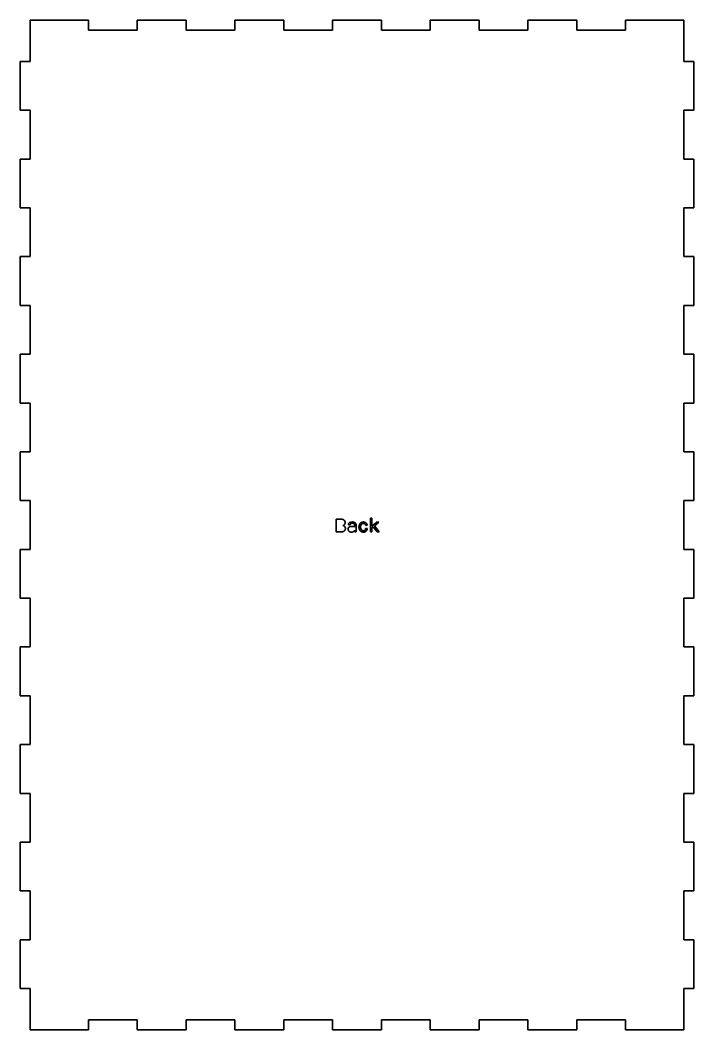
# Model space of a CAD drawing. Header units: millimetres. Extents: x 240 to 1446, y 94 to 1500.
# Drawn here: x 643 to 1043, y 94 to 694 of the extents above; entities that cross this region are included whole.
import ezdxf

# ---------------------------------------------------------------- set-up
doc = ezdxf.new("R2010")
doc.units = ezdxf.units.MM
doc.header["$LTSCALE"] = 0.75
doc.layers.add('Visible', color=7, linetype='Continuous', lineweight=35)

msp = doc.modelspace()

# ---------------------------------------------------------------- linework, layer by layer
at = {"layer": 'Visible'}
for p, q in [((649.329855, 693.668852), (649.329855, 669.168852)), ((683.829855, 693.668852), (649.329855, 693.668852)), ((683.829855, 687.668852), (683.829855, 693.668852)), ((712.829855, 693.668852), (712.829855, 687.668852)), ((741.829855, 693.668852), (712.829855, 693.668852)), ((741.829855, 687.668852), (741.829855, 693.668852)), ((770.829855, 693.668852), (770.829855, 687.668852)), ((799.829855, 693.668852), (770.829855, 693.668852)), ((799.829855, 687.668852), (799.829855, 693.668852)), ((828.829855, 693.668852), (828.829855, 687.668852)), ((857.829855, 693.668852), (828.829855, 693.668852)), ((857.829855, 687.668852), (857.829855, 693.668852)), ((886.829855, 693.668852), (886.829855, 687.668852)), ((915.829855, 693.668852), (886.829855, 693.668852)), ((915.829855, 687.668852), (915.829855, 693.668852)), ((944.829855, 693.668852), (944.829855, 687.668852)), ((973.829855, 693.668852), (944.829855, 693.668852)), ((973.829855, 687.668852), (973.829855, 693.668852)), ((1002.829855, 693.668852), (1002.829855, 687.668852)), ((1037.329855, 693.668852), (1002.829855, 693.668852)), ((1037.329855, 669.168852), (1037.329855, 693.668852)), ((712.829855, 687.668852), (683.829855, 687.668852)), ((770.829855, 687.668852), (741.829855, 687.668852)), ((828.829855, 687.668852), (799.829855, 687.668852)), ((886.829855, 687.668852), (857.829855, 687.668852)), ((944.829855, 687.668852), (915.829855, 687.668852)), ((1002.829855, 687.668852), (973.829855, 687.668852)), ((643.329855, 669.168852), (643.329855, 640.168852)), ((649.329855, 669.168852), (643.329855, 669.168852)), ((1043.329855, 669.168852), (1037.329855, 669.168852)), ((1043.329855, 640.168852), (1043.329855, 669.168852)), ((643.329855, 640.168852), (649.329855, 640.168852)), ((649.329855, 640.168852), (649.329855, 611.168852)), ((1037.329855, 640.168852), (1043.329855, 640.168852)), ((1037.329855, 611.168852), (1037.329855, 640.168852)), ((643.329855, 611.168852), (643.329855, 582.168852)), ((649.329855, 611.168852), (643.329855, 611.168852)), ((1043.329855, 611.168852), (1037.329855, 611.168852)), ((1043.329855, 582.168852), (1043.329855, 611.168852)), ((643.329855, 582.168852), (649.329855, 582.168852)), ((649.329855, 582.168852), (649.329855, 553.168852)), ((1037.329855, 582.168852), (1043.329855, 582.168852)), ((1037.329855, 553.168852), (1037.329855, 582.168852)), ((643.329855, 553.168852), (643.329855, 524.168852)), ((649.329855, 553.168852), (643.329855, 553.168852)), ((1043.329855, 553.168852), (1037.329855, 553.168852)), ((1043.329855, 524.168852), (1043.329855, 553.168852)), ((643.329855, 524.168852), (649.329855, 524.168852)), ((649.329855, 524.168852), (649.329855, 495.168852)), ((1037.329855, 524.168852), (1043.329855, 524.168852)), ((1037.329855, 495.168852), (1037.329855, 524.168852)), ((643.329855, 495.168852), (643.329855, 466.168852)), ((649.329855, 495.168852), (643.329855, 495.168852)), ((1043.329855, 495.168852), (1037.329855, 495.168852)), ((1043.329855, 466.168852), (1043.329855, 495.168852)), ((643.329855, 466.168852), (649.329855, 466.168852)), ((649.329855, 466.168852), (649.329855, 437.168852)), ((1037.329855, 466.168852), (1043.329855, 466.168852)), ((1037.329855, 437.168852), (1037.329855, 466.168852)), ((643.329855, 437.168852), (643.329855, 408.168852)), ((649.329855, 437.168852), (643.329855, 437.168852)), ((1043.329855, 437.168852), (1037.329855, 437.168852)), ((1043.329855, 408.168852), (1043.329855, 437.168852)), ((643.329855, 408.168852), (649.329855, 408.168852)), ((649.329855, 408.168852), (649.329855, 379.168852)), ((1037.329855, 408.168852), (1043.329855, 408.168852)), ((1037.329855, 379.168852), (1037.329855, 408.168852)), ((831.032855, 397.112852), (833.852855, 397.112852)), ((831.032855, 389.576852), (831.032855, 397.112852)), ((833.852855, 397.112852), (834.015855, 397.109852)), ((834.015855, 397.109852), (834.172855, 397.101852)), ((834.172855, 397.101852), (834.323855, 397.087852)), ((834.323855, 397.087852), (834.469855, 397.068852)), ((834.469855, 397.068852), (834.609855, 397.044852)), ((834.609855, 397.044852), (834.744855, 397.014852)), ((834.744855, 397.014852), (834.873855, 396.978852)), ((834.873855, 396.978852), (834.996855, 396.937852)), ((834.996855, 396.937852), (835.114855, 396.891852)), ((835.114855, 396.891852), (835.226855, 396.839852)), ((835.226855, 396.839852), (835.332855, 396.783852)), ((835.332855, 396.783852), (835.433855, 396.723852)), ((835.433855, 396.723852), (835.529855, 396.660852)), ((835.529855, 396.660852), (835.619855, 396.593852)), ((835.619855, 396.593852), (835.703855, 396.522852)), ((835.703855, 396.522852), (835.782855, 396.449852)), ((835.782855, 396.449852), (835.855855, 396.372852)), ((835.855855, 396.372852), (835.923855, 396.291852)), ((835.923855, 396.291852), (835.985855, 396.207852)), ((835.985855, 396.207852), (836.042855, 396.119852)), ((836.042855, 396.119852), (836.093855, 396.029852)), ((836.093855, 396.029852), (836.139855, 395.937852)), ((851.288855, 397.760852), (852.224855, 397.760852)), ((851.288855, 389.576852), (851.288855, 397.760852)), ((852.224855, 397.760852), (852.224855, 392.985246)), ((835.023855, 393.406852), (834.884855, 393.368852)), ((834.884855, 393.368852), (834.975855, 393.352852)), ((834.975855, 393.352852), (835.064855, 393.332852)), ((835.155855, 393.450852), (835.023855, 393.406852)), ((835.064855, 393.332852), (835.151855, 393.308852)), ((835.151855, 393.308852), (835.236855, 393.281852)), ((835.280855, 393.500852), (835.155855, 393.450852)), ((835.236855, 393.281852), (835.318855, 393.250852)), ((835.398855, 393.556852), (835.280855, 393.500852)), ((835.318855, 393.250852), (835.398855, 393.216852)), ((835.509855, 393.618852), (835.398855, 393.556852)), ((835.398855, 393.216852), (835.476855, 393.178852)), ((835.476855, 393.178852), (835.552855, 393.136852)), ((835.612855, 393.686852), (835.509855, 393.618852)), ((835.614855, 390.002852), (835.536855, 389.954852)), ((835.552855, 393.136852), (835.626855, 393.090852)), ((835.709855, 393.760852), (835.612855, 393.686852)), ((835.688855, 390.052852), (835.614855, 390.002852)), ((835.626855, 393.090852), (835.697855, 393.041852)), ((835.758855, 390.105852), (835.688855, 390.052852)), ((835.697855, 393.041852), (835.766855, 392.989852)), ((835.798855, 393.840852), (835.709855, 393.760852)), ((835.824855, 390.160852), (835.758855, 390.105852)), ((835.766855, 392.989852), (835.831855, 392.934852)), ((835.880855, 393.927852), (835.798855, 393.840852)), ((835.886855, 390.218852), (835.824855, 390.160852)), ((835.831855, 392.934852), (835.894855, 392.878852)), ((835.955855, 394.019852), (835.880855, 393.927852)), ((835.944855, 390.278852), (835.886855, 390.218852)), ((835.894855, 392.878852), (835.953855, 392.819852)), ((835.999855, 390.338852), (835.944855, 390.278852)), ((835.953855, 392.819852), (836.010855, 392.757852)), ((836.023855, 394.116852), (835.955855, 394.019852)), ((836.051855, 390.401852), (835.999855, 390.338852)), ((836.010855, 392.757852), (836.063855, 392.694852)), ((836.084855, 394.217852), (836.023855, 394.116852)), ((836.099855, 390.465852), (836.051855, 390.401852)), ((836.063855, 392.694852), (836.113855, 392.628852)), ((836.137855, 394.321852), (836.084855, 394.217852)), ((836.143855, 390.530852), (836.099855, 390.465852)), ((836.113855, 392.628852), (836.161855, 392.560852)), ((836.183855, 394.428852), (836.137855, 394.321852)), ((836.139855, 395.937852), (836.180855, 395.844852)), ((836.184855, 390.597852), (836.143855, 390.530852)), ((836.161855, 392.560852), (836.205855, 392.490852)), ((836.180855, 395.844852), (836.215855, 395.748852)), ((836.223855, 394.539852), (836.183855, 394.428852)), ((836.222855, 390.665852), (836.184855, 390.597852)), ((836.205855, 392.490852), (836.246855, 392.417852)), ((836.215855, 395.748852), (836.244855, 395.652852)), ((836.257855, 390.734852), (836.222855, 390.665852)), ((836.255855, 394.653852), (836.223855, 394.539852)), ((836.244855, 395.652852), (836.269855, 395.553852)), ((836.246855, 392.417852), (836.284855, 392.343852)), ((836.280855, 394.771852), (836.255855, 394.653852)), ((836.287855, 390.806852), (836.257855, 390.734852)), ((836.269855, 395.553852), (836.288855, 395.454852)), ((836.298855, 394.892852), (836.280855, 394.771852)), ((836.284855, 392.343852), (836.317855, 392.267852)), ((836.315855, 390.878852), (836.287855, 390.806852)), ((836.288855, 395.454852), (836.301855, 395.352852)), ((836.308855, 395.016852), (836.298855, 394.892852)), ((836.301855, 395.352852), (836.309855, 395.249852)), ((836.312855, 395.144852), (836.308855, 395.016852)), ((836.309855, 395.249852), (836.312855, 395.144852)), ((836.340855, 390.951852), (836.315855, 390.878852)), ((836.317855, 392.267852), (836.347855, 392.191852)), ((836.361855, 391.025852), (836.340855, 390.951852)), ((836.347855, 392.191852), (836.373855, 392.114852)), ((836.381855, 391.099852), (836.361855, 391.025852)), ((836.373855, 392.114852), (836.395855, 392.035852)), ((836.398855, 391.174852), (836.381855, 391.099852)), ((836.395855, 392.035852), (836.412855, 391.956852)), ((836.412855, 391.248852), (836.398855, 391.174852)), ((836.412855, 391.956852), (836.426855, 391.875852)), ((836.423855, 391.324852), (836.412855, 391.248852)), ((836.432855, 391.399852), (836.423855, 391.324852)), ((836.426855, 391.875852), (836.436855, 391.794852)), ((836.439855, 391.475852), (836.432855, 391.399852)), ((836.436855, 391.794852), (836.442855, 391.711852)), ((836.443855, 391.551852), (836.439855, 391.475852)), ((836.442855, 391.711852), (836.444855, 391.628852)), ((836.444855, 391.628852), (836.443855, 391.551852)), ((837.998855, 391.184852), (838.001855, 391.298852)), ((838.000855, 391.096852), (837.998855, 391.184852)), ((838.007855, 391.008852), (838.000855, 391.096852)), ((838.001855, 391.298852), (838.010855, 391.408852)), ((838.019855, 390.921852), (838.007855, 391.008852)), ((838.010855, 391.408852), (838.024855, 391.514852)), ((838.034855, 390.836852), (838.019855, 390.921852)), ((838.024855, 391.514852), (838.045855, 391.615852)), ((838.055855, 390.750852), (838.034855, 390.836852)), ((838.045855, 391.615852), (838.071855, 391.712852)), ((838.080855, 390.666852), (838.055855, 390.750852)), ((838.071855, 391.712852), (838.103855, 391.805852)), ((838.110855, 390.583852), (838.080855, 390.666852)), ((838.103855, 391.805852), (838.141855, 391.893852)), ((838.144855, 390.500852), (838.110855, 390.583852)), ((838.141855, 391.893852), (838.184855, 391.977852)), ((838.183855, 390.419852), (838.144855, 390.500852)), ((838.226855, 390.338852), (838.183855, 390.419852)), ((838.184855, 391.977852), (838.234855, 392.057852)), ((838.226855, 393.728852), (838.229855, 393.850852)), ((839.270855, 393.728852), (838.226855, 393.728852)), ((838.274855, 390.259852), (838.226855, 390.338852)), ((838.229855, 393.850852), (838.238855, 393.968852)), ((838.234855, 392.057852), (838.289855, 392.132852)), ((838.238855, 393.968852), (838.254855, 394.081852)), ((838.254855, 394.081852), (838.275855, 394.188852)), ((838.327855, 390.183852), (838.274855, 390.259852)), ((838.275855, 394.188852), (838.302855, 394.291852)), ((838.289855, 392.132852), (838.349855, 392.203852)), ((838.302855, 394.291852), (838.336855, 394.389852)), ((838.384855, 390.110852), (838.327855, 390.183852)), ((838.336855, 394.389852), (838.376855, 394.483852)), ((838.349855, 392.203852), (838.414855, 392.271852)), ((838.376855, 394.483852), (838.422855, 394.571852)), ((838.446855, 390.040852), (838.384855, 390.110852)), ((838.414855, 392.271852), (838.483855, 392.334852)), ((838.422855, 394.571852), (838.474855, 394.654852)), ((838.512855, 389.973852), (838.446855, 390.040852)), ((838.474855, 394.654852), (838.532855, 394.733852)), ((838.483855, 392.334852), (838.556855, 392.394852)), ((838.532855, 394.733852), (838.596855, 394.807852)), ((838.556855, 392.394852), (838.633855, 392.449852)), ((838.596855, 394.807852), (838.664855, 394.877852)), ((838.633855, 392.449852), (838.715855, 392.501852)), ((838.664855, 394.877852), (838.736855, 394.943852)), ((838.715855, 392.501852), (838.801855, 392.549852)), ((838.736855, 394.943852), (838.814855, 395.004852)), ((838.801855, 392.549852), (838.891855, 392.593852)), ((838.814855, 395.004852), (838.896855, 395.062852)), ((838.891855, 392.593852), (838.985855, 392.633852)), ((838.896855, 395.062852), (838.982855, 395.115852)), ((838.982855, 395.115852), (839.074855, 395.163852)), ((838.985855, 392.633852), (839.084855, 392.669852)), ((839.074855, 395.163852), (839.169855, 395.208852)), ((839.084855, 392.669852), (839.186855, 392.701852)), ((839.169855, 395.208852), (839.270855, 395.249852)), ((839.186855, 392.701852), (839.291855, 392.731852)), ((839.270855, 395.249852), (839.375855, 395.285852)), ((839.272855, 393.798852), (839.270855, 393.728852)), ((839.277855, 393.864852), (839.272855, 393.798852)), ((839.286855, 393.929852), (839.277855, 393.864852)), ((839.298855, 393.991852), (839.286855, 393.929852)), ((839.291855, 392.731852), (839.398855, 392.756852)), ((839.314855, 394.050852), (839.298855, 393.991852)), ((839.334855, 394.106852), (839.314855, 394.050852)), ((839.357855, 394.160852), (839.334855, 394.106852)), ((839.383855, 394.212852), (839.357855, 394.160852)), ((839.375855, 395.285852), (839.484855, 395.317852)), ((839.413855, 394.261852), (839.383855, 394.212852)), ((839.398855, 392.756852), (839.507855, 392.778852)), ((839.447855, 394.307852), (839.413855, 394.261852)), ((839.484855, 394.351852), (839.447855, 394.307852)), ((839.484855, 395.317852), (839.596855, 395.347852)), ((839.523855, 394.392852), (839.484855, 394.351852)), ((839.507855, 392.778852), (839.619855, 392.797852)), ((839.565855, 394.431852), (839.523855, 394.392852)), ((839.609855, 394.468852), (839.565855, 394.431852)), ((839.596855, 395.347852), (839.711855, 395.372852)), ((839.656855, 394.503852), (839.609855, 394.468852)), ((839.619855, 392.797852), (839.734855, 392.813852)), ((839.705855, 394.535852), (839.656855, 394.503852)), ((839.757855, 394.565852), (839.705855, 394.535852)), ((839.711855, 395.372852), (839.829855, 395.394852)), ((839.734855, 392.813852), (839.851855, 392.825852)), ((839.811855, 394.592852), (839.757855, 394.565852)), ((839.868855, 394.617852), (839.811855, 394.592852)), ((839.829855, 395.394852), (839.950855, 395.413852)), ((839.851855, 392.825852), (839.971855, 392.833852)), ((839.927855, 394.640852), (839.868855, 394.617852)), ((839.988855, 394.661852), (839.927855, 394.640852)), ((839.950855, 395.413852), (840.074855, 395.429852)), ((839.971855, 392.833852), (840.093855, 392.838852)), ((840.051855, 394.679852), (839.988855, 394.661852)), ((840.115855, 394.695852), (840.051855, 394.679852)), ((840.074855, 395.429852), (840.202855, 395.441852)), ((840.093855, 392.838852), (840.218855, 392.840852)), ((840.180855, 394.709852), (840.115855, 394.695852)), ((840.247855, 394.721852), (840.180855, 394.709852)), ((840.202855, 395.441852), (840.332855, 395.449852)), ((840.218855, 392.840852), (840.308855, 392.839852)), ((840.315855, 394.731852), (840.247855, 394.721852)), ((840.308855, 392.839852), (840.398855, 392.836852)), ((840.385855, 394.738852), (840.315855, 394.731852)), ((840.332855, 395.449852), (840.466855, 395.454852)), ((840.456855, 394.744852), (840.385855, 394.738852)), ((840.398855, 392.836852), (840.488855, 392.832852)), ((840.528855, 394.747852), (840.456855, 394.744852)), ((840.466855, 395.454852), (840.602855, 395.456852)), ((840.488855, 392.832852), (840.578855, 392.826852)), ((840.602855, 394.748852), (840.528855, 394.747852)), ((840.578855, 392.826852), (840.669855, 392.817852)), ((840.602855, 395.456852), (840.733855, 395.454852)), ((840.731855, 394.745852), (840.602855, 394.748852)), ((840.669855, 392.817852), (840.759855, 392.808852)), ((840.853855, 394.734852), (840.731855, 394.745852)), ((840.733855, 395.454852), (840.860855, 395.447852)), ((840.759855, 392.808852), (840.849855, 392.796852)), ((840.849855, 392.796852), (840.940855, 392.782852)), ((840.968855, 394.717852), (840.853855, 394.734852)), ((840.860855, 395.447852), (840.984855, 395.436852)), ((840.940855, 392.782852), (841.030855, 392.767852)), ((841.077855, 394.694852), (840.968855, 394.717852)), ((840.984855, 395.436852), (841.106855, 395.420852)), ((841.030855, 392.767852), (841.121855, 392.750852)), ((841.180855, 394.663852), (841.077855, 394.694852)), ((841.106855, 395.420852), (841.224855, 395.401852)), ((841.121855, 392.750852), (841.211855, 392.731852)), ((841.275855, 394.626852), (841.180855, 394.663852)), ((841.211855, 392.731852), (841.301855, 392.711852)), ((841.224855, 395.401852), (841.340855, 395.376852)), ((841.364855, 394.582852), (841.275855, 394.626852)), ((841.301855, 392.711852), (841.391855, 392.690852)), ((841.340855, 395.376852), (841.453855, 395.347852)), ((841.447855, 394.531852), (841.364855, 394.582852)), ((841.391855, 392.690852), (841.569855, 392.644852)), ((841.523855, 394.473852), (841.447855, 394.531852)), ((841.526855, 390.003852), (841.448855, 389.929852)), ((841.453855, 395.347852), (841.562855, 395.314852)), ((841.592855, 394.409852), (841.523855, 394.473852)), ((841.599855, 390.080852), (841.526855, 390.003852)), ((841.562855, 395.314852), (841.669855, 395.276852)), ((841.569855, 392.644852), (841.745855, 392.592852)), ((841.655855, 394.337852), (841.592855, 394.409852)), ((841.668855, 390.161852), (841.599855, 390.080852)), ((841.711855, 394.256852), (841.655855, 394.337852)), ((841.732855, 390.246852), (841.668855, 390.161852)), ((841.669855, 395.276852), (841.772855, 395.234852)), ((841.760855, 394.166852), (841.711855, 394.256852)), ((841.793855, 390.335852), (841.732855, 390.246852)), ((841.745855, 392.592852), (841.832855, 392.564852)), ((841.803855, 394.068852), (841.760855, 394.166852)), ((841.772855, 395.234852), (841.872855, 395.187852)), ((841.849855, 390.428852), (841.793855, 390.335852)), ((841.839855, 393.961852), (841.803855, 394.068852)), ((841.832855, 392.564852), (841.919855, 392.535852)), ((841.869855, 393.846852), (841.839855, 393.961852)), ((841.901855, 390.524852), (841.849855, 390.428852)), ((841.892855, 393.721852), (841.869855, 393.846852)), ((841.872855, 395.187852), (841.967855, 395.135852)), ((841.909855, 393.588852), (841.892855, 393.721852)), ((841.944095, 390.613827), (841.901855, 390.524852)), ((841.919855, 393.446852), (841.909855, 393.588852)), ((841.922855, 393.296852), (841.919855, 393.446852)), ((841.919855, 392.535852), (841.922855, 392.534783)), ((841.922855, 392.534783), (841.922855, 393.296852)), ((842.042855, 389.576852), (841.944095, 390.613827)), ((841.967855, 395.135852), (842.058855, 395.077852)), ((842.058855, 395.077852), (842.144855, 395.015852)), ((842.144855, 395.015852), (842.227855, 394.947852)), ((842.227855, 394.947852), (842.304855, 394.874852)), ((842.304855, 394.874852), (842.377855, 394.795852)), ((842.377855, 394.795852), (842.446855, 394.712852)), ((842.446855, 394.712852), (842.510855, 394.623852)), ((842.510855, 394.623852), (842.570855, 394.529852)), ((842.570855, 394.529852), (842.625855, 394.429852)), ((842.625855, 394.429852), (842.674855, 394.324852)), ((842.674855, 394.324852), (842.717855, 394.213852)), ((842.717855, 394.213852), (842.754855, 394.096852)), ((842.754855, 394.096852), (842.786855, 393.973852)), ((842.786855, 393.973852), (842.812855, 393.845852)), ((842.812855, 393.845852), (842.832855, 393.710852)), ((842.832855, 393.710852), (842.846855, 393.570852)), ((842.846855, 393.570852), (842.855855, 393.424852)), ((842.855855, 393.424852), (842.858855, 393.272852)), ((842.858855, 393.272852), (842.858855, 389.576852)), ((844.496855, 392.456852), (844.500855, 392.643852)), ((844.500855, 392.274852), (844.496855, 392.456852)), ((844.500855, 392.643852), (844.511855, 392.824852)), ((844.511855, 392.096852), (844.500855, 392.274852)), ((844.511855, 392.824852), (844.529855, 393.000852)), ((844.529855, 391.924852), (844.511855, 392.096852)), ((844.529855, 393.000852), (844.555855, 393.170852)), ((844.555855, 391.756852), (844.529855, 391.924852)), ((844.555855, 393.170852), (844.588855, 393.335852)), ((844.588855, 391.593852), (844.555855, 391.756852)), ((844.588855, 393.335852), (844.628855, 393.494852)), ((844.628855, 391.436852), (844.588855, 391.593852)), ((844.628855, 393.494852), (844.675855, 393.648852)), ((844.675855, 391.283852), (844.628855, 391.436852)), ((844.675855, 393.648852), (844.730855, 393.796852)), ((844.730855, 391.135852), (844.675855, 391.283852)), ((844.730855, 393.796852), (844.792855, 393.939852)), ((844.792855, 390.992852), (844.730855, 391.135852)), ((844.792855, 393.939852), (844.862855, 394.076852)), ((844.862855, 390.854852), (844.792855, 390.992852)), ((844.862855, 394.076852), (844.938855, 394.207852)), ((844.938855, 390.721852), (844.862855, 390.854852)), ((844.938855, 394.207852), (845.018855, 394.332852)), ((845.018855, 390.595852), (844.938855, 390.721852)), ((845.018855, 394.332852), (845.102855, 394.451852)), ((845.102855, 390.475852), (845.018855, 390.595852)), ((845.102855, 394.451852), (845.192855, 394.563852)), ((845.192855, 390.361852), (845.102855, 390.475852)), ((845.192855, 394.563852), (845.286855, 394.668852)), ((845.286855, 390.252852), (845.192855, 390.361852)), ((845.286855, 394.668852), (845.384855, 394.768852)), ((845.384855, 390.151852), (845.286855, 390.252852)), ((845.384855, 394.768852), (845.488855, 394.861852)), ((845.488855, 390.055852), (845.384855, 390.151852)), ((845.458855, 392.598852), (845.456855, 392.456852)), ((845.456855, 392.456852), (845.458855, 392.325852)), ((845.465855, 392.735852), (845.458855, 392.598852)), ((845.458855, 392.325852), (845.465855, 392.197852)), ((845.477855, 392.867852), (845.465855, 392.735852)), ((845.465855, 392.197852), (845.475855, 392.072852)), ((845.475855, 392.072852), (845.490855, 391.952852)), ((845.493855, 392.994852), (845.477855, 392.867852)), ((845.488855, 394.861852), (845.595855, 394.948852)), ((845.595855, 389.965852), (845.488855, 390.055852)), ((845.490855, 391.952852), (845.509855, 391.834852)), ((845.515855, 393.117852), (845.493855, 392.994852)), ((845.509855, 391.834852), (845.533855, 391.721852)), ((845.540855, 393.235852), (845.515855, 393.117852)), ((845.533855, 391.721852), (845.560855, 391.610852)), ((845.571855, 393.348852), (845.540855, 393.235852)), ((845.560855, 391.610852), (845.592855, 391.504852)), ((845.606855, 393.456852), (845.571855, 393.348852)), ((845.592855, 391.504852), (845.629855, 391.401852)), ((845.595855, 394.948852), (845.708855, 395.028852)), ((845.646855, 393.560852), (845.606855, 393.456852)), ((845.629855, 391.401852), (845.669855, 391.301852)), ((845.690855, 393.659852), (845.646855, 393.560852)), ((845.669855, 391.301852), (845.713855, 391.205852)), ((845.738855, 393.753852), (845.690855, 393.659852)), ((845.708855, 395.028852), (845.825855, 395.102852)), ((845.713855, 391.205852), (845.761855, 391.114852)), ((845.789855, 393.843852), (845.738855, 393.753852)), ((845.761855, 391.114852), (845.811855, 391.027852)), ((845.843855, 393.927852), (845.789855, 393.843852)), ((845.811855, 391.027852), (845.865855, 390.945852)), ((845.825855, 395.102852), (845.945855, 395.169852)), ((845.900855, 394.007852), (845.843855, 393.927852)), ((845.865855, 390.945852), (845.922855, 390.867852)), ((845.959855, 394.082852), (845.900855, 394.007852)), ((845.922855, 390.867852), (845.982855, 390.793852)), ((845.945855, 395.169852), (846.068855, 395.229852)), ((846.022855, 394.152852), (845.959855, 394.082852)), ((845.982855, 390.793852), (846.045855, 390.724852)), ((846.087855, 394.218852), (846.022855, 394.152852)), ((846.045855, 390.724852), (846.112855, 390.659852)), ((846.068855, 395.229852), (846.192855, 395.283852)), ((846.155855, 394.278852), (846.087855, 394.218852)), ((846.112855, 390.659852), (846.181855, 390.598852)), ((846.225855, 394.334852), (846.155855, 394.278852)), ((846.181855, 390.598852), (846.254855, 390.542852)), ((846.192855, 395.283852), (846.317855, 395.329852)), ((846.299855, 394.385852), (846.225855, 394.334852)), ((846.254855, 390.542852), (846.329855, 390.491852)), ((846.375855, 394.431852), (846.299855, 394.385852)), ((846.317855, 395.329852), (846.445855, 395.368852)), ((846.329855, 390.491852), (846.407855, 390.445852)), ((846.451855, 394.472852), (846.375855, 394.431852)), ((846.407855, 390.445852), (846.486855, 390.404852)), ((846.445855, 395.368852), (846.575855, 395.399852)), ((846.529855, 394.509852), (846.451855, 394.472852)), ((846.486855, 390.404852), (846.568855, 390.369852)), ((846.607855, 394.541852), (846.529855, 394.509852)), ((846.568855, 390.369852), (846.651855, 390.339852)), ((846.575855, 395.399852), (846.706855, 395.424852)), ((846.687855, 394.567852), (846.607855, 394.541852)), ((846.651855, 390.339852), (846.737855, 390.315852)), ((846.767855, 394.589852), (846.687855, 394.567852)), ((846.706855, 395.424852), (846.840855, 395.442852)), ((846.737855, 390.315852), (846.825855, 390.296852)), ((846.849855, 394.606852), (846.767855, 394.589852)), ((846.825855, 390.296852), (846.914855, 390.283852)), ((846.840855, 395.442852), (846.975855, 395.452852)), ((846.932855, 394.618852), (846.849855, 394.606852)), ((846.914855, 390.283852), (847.006855, 390.275852)), ((847.015855, 394.626852), (846.932855, 394.618852)), ((846.975855, 395.452852), (847.112855, 395.456852)), ((847.006855, 390.275852), (847.100855, 390.272852)), ((847.100855, 394.628852), (847.015855, 394.626852)), ((847.199855, 394.625852), (847.100855, 394.628852)), ((847.100855, 390.272852), (847.230855, 390.275852)), ((847.112855, 395.456852), (847.208855, 395.455852)), ((847.295855, 394.616852), (847.199855, 394.625852)), ((847.208855, 395.455852), (847.302855, 395.450852)), ((847.230855, 390.275852), (847.354855, 390.285852)), ((847.389855, 394.602852), (847.295855, 394.616852)), ((847.302855, 395.450852), (847.395855, 395.443852)), ((847.354855, 390.285852), (847.471855, 390.301852)), ((847.479855, 394.581852), (847.389855, 394.602852)), ((847.395855, 395.443852), (847.485855, 395.432852)), ((847.471855, 390.301852), (847.581855, 390.324852)), ((847.566855, 394.555852), (847.479855, 394.581852)), ((847.485855, 395.432852), (847.573855, 395.419852)), ((847.650855, 394.523852), (847.566855, 394.555852)), ((847.573855, 395.419852), (847.660855, 395.403852)), ((847.581855, 390.324852), (847.686855, 390.354852)), ((847.731855, 394.485852), (847.650855, 394.523852)), ((847.660855, 395.403852), (847.744855, 395.384852)), ((847.686855, 390.354852), (847.784855, 390.390852)), ((847.808855, 394.442852), (847.731855, 394.485852)), ((847.744855, 395.384852), (847.826855, 395.362852)), ((847.784855, 390.390852), (847.875855, 390.432852)), ((847.883855, 394.392852), (847.808855, 394.442852)), ((847.826855, 395.362852), (847.907855, 395.337852)), ((847.875855, 390.432852), (847.960855, 390.481852)), ((847.955855, 394.337852), (847.883855, 394.392852)), ((847.907855, 395.337852), (847.985855, 395.309852)), ((848.023855, 394.277852), (847.955855, 394.337852)), ((847.960855, 390.481852), (848.039855, 390.537852)), ((847.985855, 395.309852), (848.061855, 395.278852)), ((848.087855, 394.212852), (848.023855, 394.277852)), ((848.039855, 390.537852), (848.111855, 390.599852)), ((848.061855, 395.278852), (848.136855, 395.246852)), ((848.148855, 394.144852), (848.087855, 394.212852)), ((848.111855, 390.599852), (848.177855, 390.667852)), ((848.136855, 395.246852), (848.208855, 395.211852)), ((848.204855, 394.071852), (848.148855, 394.144852)), ((848.177855, 390.667852), (848.235855, 390.740852)), ((848.256855, 393.994852), (848.204855, 394.071852)), ((848.208855, 395.211852), (848.279855, 395.174852)), ((848.235855, 390.740852), (848.287855, 390.818852)), ((848.304855, 393.913852), (848.256855, 393.994852)), ((848.279855, 395.174852), (848.347855, 395.134852)), ((848.287855, 390.818852), (848.332855, 390.901852)), ((848.348855, 393.828852), (848.304855, 393.913852)), ((848.332855, 390.901852), (848.370855, 390.990852)), ((848.347855, 395.134852), (848.414855, 395.093852)), ((848.388855, 393.739852), (848.348855, 393.828852)), ((848.370855, 390.990852), (848.401855, 391.083852)), ((848.424855, 393.646852), (848.388855, 393.739852)), ((848.401855, 391.083852), (848.425855, 391.182852)), ((848.414855, 395.093852), (848.478855, 395.049852)), ((848.456855, 393.548852), (848.424855, 393.646852)), ((848.425855, 391.182852), (848.442855, 391.285852)), ((848.442855, 391.285852), (848.453855, 391.394852)), ((848.453855, 391.394852), (848.456855, 391.508852)), ((849.416855, 393.632852), (848.456855, 393.548852)), ((848.456855, 391.508852), (849.416855, 391.508852)), ((848.478855, 395.049852), (848.541855, 395.003852)), ((848.541855, 395.003852), (848.601855, 394.954852)), ((848.601855, 394.954852), (848.660855, 394.904852)), ((848.660855, 394.904852), (848.717855, 394.852852)), ((848.793855, 390.021852), (848.710855, 389.950852)), ((848.717855, 394.852852), (848.771855, 394.798852)), ((848.771855, 394.798852), (848.824855, 394.743852)), ((848.870855, 390.097852), (848.793855, 390.021852)), ((848.824855, 394.743852), (848.875855, 394.687852)), ((848.943855, 390.177852), (848.870855, 390.097852)), ((848.875855, 394.687852), (848.923855, 394.629852)), ((848.923855, 394.629852), (848.970855, 394.570852)), ((849.012855, 390.261852), (848.943855, 390.177852)), ((848.970855, 394.570852), (849.015855, 394.509852)), ((849.075855, 390.348852), (849.012855, 390.261852)), ((849.015855, 394.509852), (849.057855, 394.447852)), ((849.057855, 394.447852), (849.098855, 394.384852)), ((849.134855, 390.440852), (849.075855, 390.348852)), ((849.098855, 394.384852), (849.137855, 394.319852)), ((849.188855, 390.535852), (849.134855, 390.440852)), ((849.137855, 394.319852), (849.174855, 394.253852)), ((849.174855, 394.253852), (849.209855, 394.187852)), ((849.236855, 390.632852), (849.188855, 390.535852)), ((849.209855, 394.187852), (849.241855, 394.120852)), ((849.278855, 390.733852), (849.236855, 390.632852)), ((849.241855, 394.120852), (849.272855, 394.052852)), ((849.272855, 394.052852), (849.301855, 393.984852)), ((849.314855, 390.836852), (849.278855, 390.733852)), ((849.301855, 393.984852), (849.328855, 393.915852)), ((849.345855, 390.941852), (849.314855, 390.836852)), ((849.328855, 393.915852), (849.353855, 393.845852)), ((849.371855, 391.049852), (849.345855, 390.941852)), ((849.353855, 393.845852), (849.376855, 393.775852)), ((849.391855, 391.160852), (849.371855, 391.049852)), ((849.376855, 393.775852), (849.397855, 393.704852)), ((849.405855, 391.273852), (849.391855, 391.160852)), ((849.397855, 393.704852), (849.416855, 393.632852)), ((849.413855, 391.389852), (849.405855, 391.273852)), ((849.416855, 391.508852), (849.413855, 391.389852)), ((852.224855, 392.985246), (855.008855, 395.312852)), ((853.007667, 392.62238), (852.224855, 391.985929)), ((852.224855, 391.985929), (852.224855, 389.576852)), ((855.296855, 389.576852), (853.007667, 392.62238)), ((856.316855, 395.312852), (853.67703, 393.166593)), ((853.67703, 393.166593), (856.448855, 389.576852)), ((855.008855, 395.312852), (856.316855, 395.312852)), ((833.852855, 389.576852), (831.032855, 389.576852)), ((833.997855, 389.578852), (833.852855, 389.576852)), ((834.138855, 389.583852), (833.997855, 389.578852)), ((834.273855, 389.592852), (834.138855, 389.583852)), ((834.404855, 389.604852), (834.273855, 389.592852)), ((834.530855, 389.620852), (834.404855, 389.604852)), ((834.651855, 389.639852), (834.530855, 389.620852)), ((834.768855, 389.661852), (834.651855, 389.639852)), ((834.879855, 389.687852), (834.768855, 389.661852)), ((834.986855, 389.717852), (834.879855, 389.687852)), ((835.088855, 389.750852), (834.986855, 389.717852)), ((835.186855, 389.786852), (835.088855, 389.750852)), ((835.279855, 389.824852), (835.186855, 389.786852)), ((835.369855, 389.865852), (835.279855, 389.824852)), ((835.455855, 389.908852), (835.369855, 389.865852)), ((835.536855, 389.954852), (835.455855, 389.908852)), ((838.584855, 389.910852), (838.512855, 389.973852)), ((838.660855, 389.849852), (838.584855, 389.910852)), ((838.741855, 389.791852), (838.660855, 389.849852)), ((838.826855, 389.736852), (838.741855, 389.791852)), ((838.916855, 389.684852), (838.826855, 389.736852)), ((839.011855, 389.636852), (838.916855, 389.684852)), ((839.111855, 389.593852), (839.011855, 389.636852)), ((839.215855, 389.555852), (839.111855, 389.593852)), ((839.325855, 389.523852), (839.215855, 389.555852)), ((839.440855, 389.495852), (839.325855, 389.523852)), ((839.559855, 389.472852), (839.440855, 389.495852)), ((839.683855, 389.455852), (839.559855, 389.472852)), ((839.813855, 389.442852), (839.683855, 389.455852)), ((839.947855, 389.435852), (839.813855, 389.442852)), ((840.086855, 389.432852), (839.947855, 389.435852)), ((840.213855, 389.435852), (840.086855, 389.432852)), ((840.336855, 389.444852), (840.213855, 389.435852)), ((840.455855, 389.459852), (840.336855, 389.444852)), ((840.571855, 389.480852), (840.455855, 389.459852)), ((840.683855, 389.507852), (840.571855, 389.480852)), ((840.792855, 389.540852), (840.683855, 389.507852)), ((840.897855, 389.579852), (840.792855, 389.540852)), ((840.998855, 389.624852), (840.897855, 389.579852)), ((841.096855, 389.675852), (840.998855, 389.624852)), ((841.190855, 389.732852), (841.096855, 389.675852)), ((841.280855, 389.794852), (841.190855, 389.732852)), ((841.366855, 389.860852), (841.280855, 389.794852)), ((841.448855, 389.929852), (841.366855, 389.860852)), ((842.858855, 389.576852), (842.042855, 389.576852)), ((845.708855, 389.881852), (845.595855, 389.965852)), ((845.825855, 389.804852), (845.708855, 389.881852)), ((845.945855, 389.733852), (845.825855, 389.804852)), ((846.068855, 389.670852), (845.945855, 389.733852)), ((846.192855, 389.614852), (846.068855, 389.670852)), ((846.317855, 389.566852), (846.192855, 389.614852)), ((846.445855, 389.525852), (846.317855, 389.566852)), ((846.575855, 389.492852), (846.445855, 389.525852)), ((846.706855, 389.465852), (846.575855, 389.492852)), ((846.840855, 389.447852), (846.706855, 389.465852)), ((846.975855, 389.436852), (846.840855, 389.447852)), ((847.112855, 389.432852), (846.975855, 389.436852)), ((847.251855, 389.435852), (847.112855, 389.432852)), ((847.385855, 389.443852), (847.251855, 389.435852)), ((847.517855, 389.456852), (847.385855, 389.443852)), ((847.644855, 389.475852), (847.517855, 389.456852)), ((847.768855, 389.500852), (847.644855, 389.475852)), ((847.889855, 389.529852), (847.768855, 389.500852)), ((848.005855, 389.564852), (847.889855, 389.529852)), ((848.118855, 389.605852), (848.005855, 389.564852)), ((848.227855, 389.651852), (848.118855, 389.605852)), ((848.333855, 389.702852), (848.227855, 389.651852)), ((848.434855, 389.758852), (848.333855, 389.702852)), ((848.531855, 389.818852), (848.434855, 389.758852)), ((848.623855, 389.882852), (848.531855, 389.818852)), ((848.710855, 389.950852), (848.623855, 389.882852)), ((852.224855, 389.576852), (851.288855, 389.576852)), ((856.448855, 389.576852), (855.296855, 389.576852)), ((643.329855, 379.168852), (643.329855, 350.168852)), ((649.329855, 379.168852), (643.329855, 379.168852)), ((1043.329855, 379.168852), (1037.329855, 379.168852)), ((1043.329855, 350.168852), (1043.329855, 379.168852)), ((643.329855, 350.168852), (649.329855, 350.168852)), ((649.329855, 350.168852), (649.329855, 321.168852)), ((1037.329855, 350.168852), (1043.329855, 350.168852)), ((1037.329855, 321.168852), (1037.329855, 350.168852)), ((643.329855, 321.168852), (643.329855, 292.168852)), ((649.329855, 321.168852), (643.329855, 321.168852)), ((1043.329855, 321.168852), (1037.329855, 321.168852)), ((1043.329855, 292.168852), (1043.329855, 321.168852)), ((643.329855, 292.168852), (649.329855, 292.168852)), ((649.329855, 292.168852), (649.329855, 263.168852)), ((1037.329855, 292.168852), (1043.329855, 292.168852)), ((1037.329855, 263.168852), (1037.329855, 292.168852)), ((643.329855, 263.168852), (643.329855, 234.168852)), ((649.329855, 263.168852), (643.329855, 263.168852)), ((1043.329855, 263.168852), (1037.329855, 263.168852)), ((1043.329855, 234.168852), (1043.329855, 263.168852)), ((643.329855, 234.168852), (649.329855, 234.168852)), ((649.329855, 234.168852), (649.329855, 205.168852)), ((1037.329855, 234.168852), (1043.329855, 234.168852)), ((1037.329855, 205.168852), (1037.329855, 234.168852)), ((643.329855, 205.168852), (643.329855, 176.168852)), ((649.329855, 205.168852), (643.329855, 205.168852)), ((1043.329855, 205.168852), (1037.329855, 205.168852)), ((1043.329855, 176.168852), (1043.329855, 205.168852)), ((643.329855, 176.168852), (649.329855, 176.168852)), ((649.329855, 176.168852), (649.329855, 147.168852)), ((1037.329855, 176.168852), (1043.329855, 176.168852)), ((1037.329855, 147.168852), (1037.329855, 176.168852)), ((643.329855, 147.168852), (643.329855, 118.168852)), ((649.329855, 147.168852), (643.329855, 147.168852)), ((1043.329855, 147.168852), (1037.329855, 147.168852)), ((1043.329855, 118.168852), (1043.329855, 147.168852)), ((643.329855, 118.168852), (649.329855, 118.168852)), ((649.329855, 118.168852), (649.329855, 93.668852)), ((1037.329855, 118.168852), (1043.329855, 118.168852)), ((1037.329855, 93.668852), (1037.329855, 118.168852)), ((683.829855, 99.668852), (712.829855, 99.668852)), ((683.829855, 93.668852), (683.829855, 99.668852)), ((712.829855, 99.668852), (712.829855, 93.668852)), ((741.829855, 99.668852), (770.829855, 99.668852)), ((741.829855, 93.668852), (741.829855, 99.668852)), ((770.829855, 99.668852), (770.829855, 93.668852)), ((799.829855, 99.668852), (828.829855, 99.668852)), ((799.829855, 93.668852), (799.829855, 99.668852)), ((828.829855, 99.668852), (828.829855, 93.668852)), ((857.829855, 99.668852), (886.829855, 99.668852)), ((857.829855, 93.668852), (857.829855, 99.668852)), ((886.829855, 99.668852), (886.829855, 93.668852)), ((915.829855, 99.668852), (944.829855, 99.668852)), ((915.829855, 93.668852), (915.829855, 99.668852)), ((944.829855, 99.668852), (944.829855, 93.668852)), ((973.829855, 99.668852), (1002.829855, 99.668852)), ((973.829855, 93.668852), (973.829855, 99.668852)), ((1002.829855, 99.668852), (1002.829855, 93.668852)), ((649.329855, 93.668852), (683.829855, 93.668852)), ((712.829855, 93.668852), (741.829855, 93.668852)), ((770.829855, 93.668852), (799.829855, 93.668852)), ((828.829855, 93.668852), (857.829855, 93.668852)), ((886.829855, 93.668852), (915.829855, 93.668852)), ((944.829855, 93.668852), (973.829855, 93.668852)), ((1002.829855, 93.668852), (1037.329855, 93.668852))]:
    msp.add_line(p, q, dxfattribs=at)

doc.saveas('drawing.dxf')
